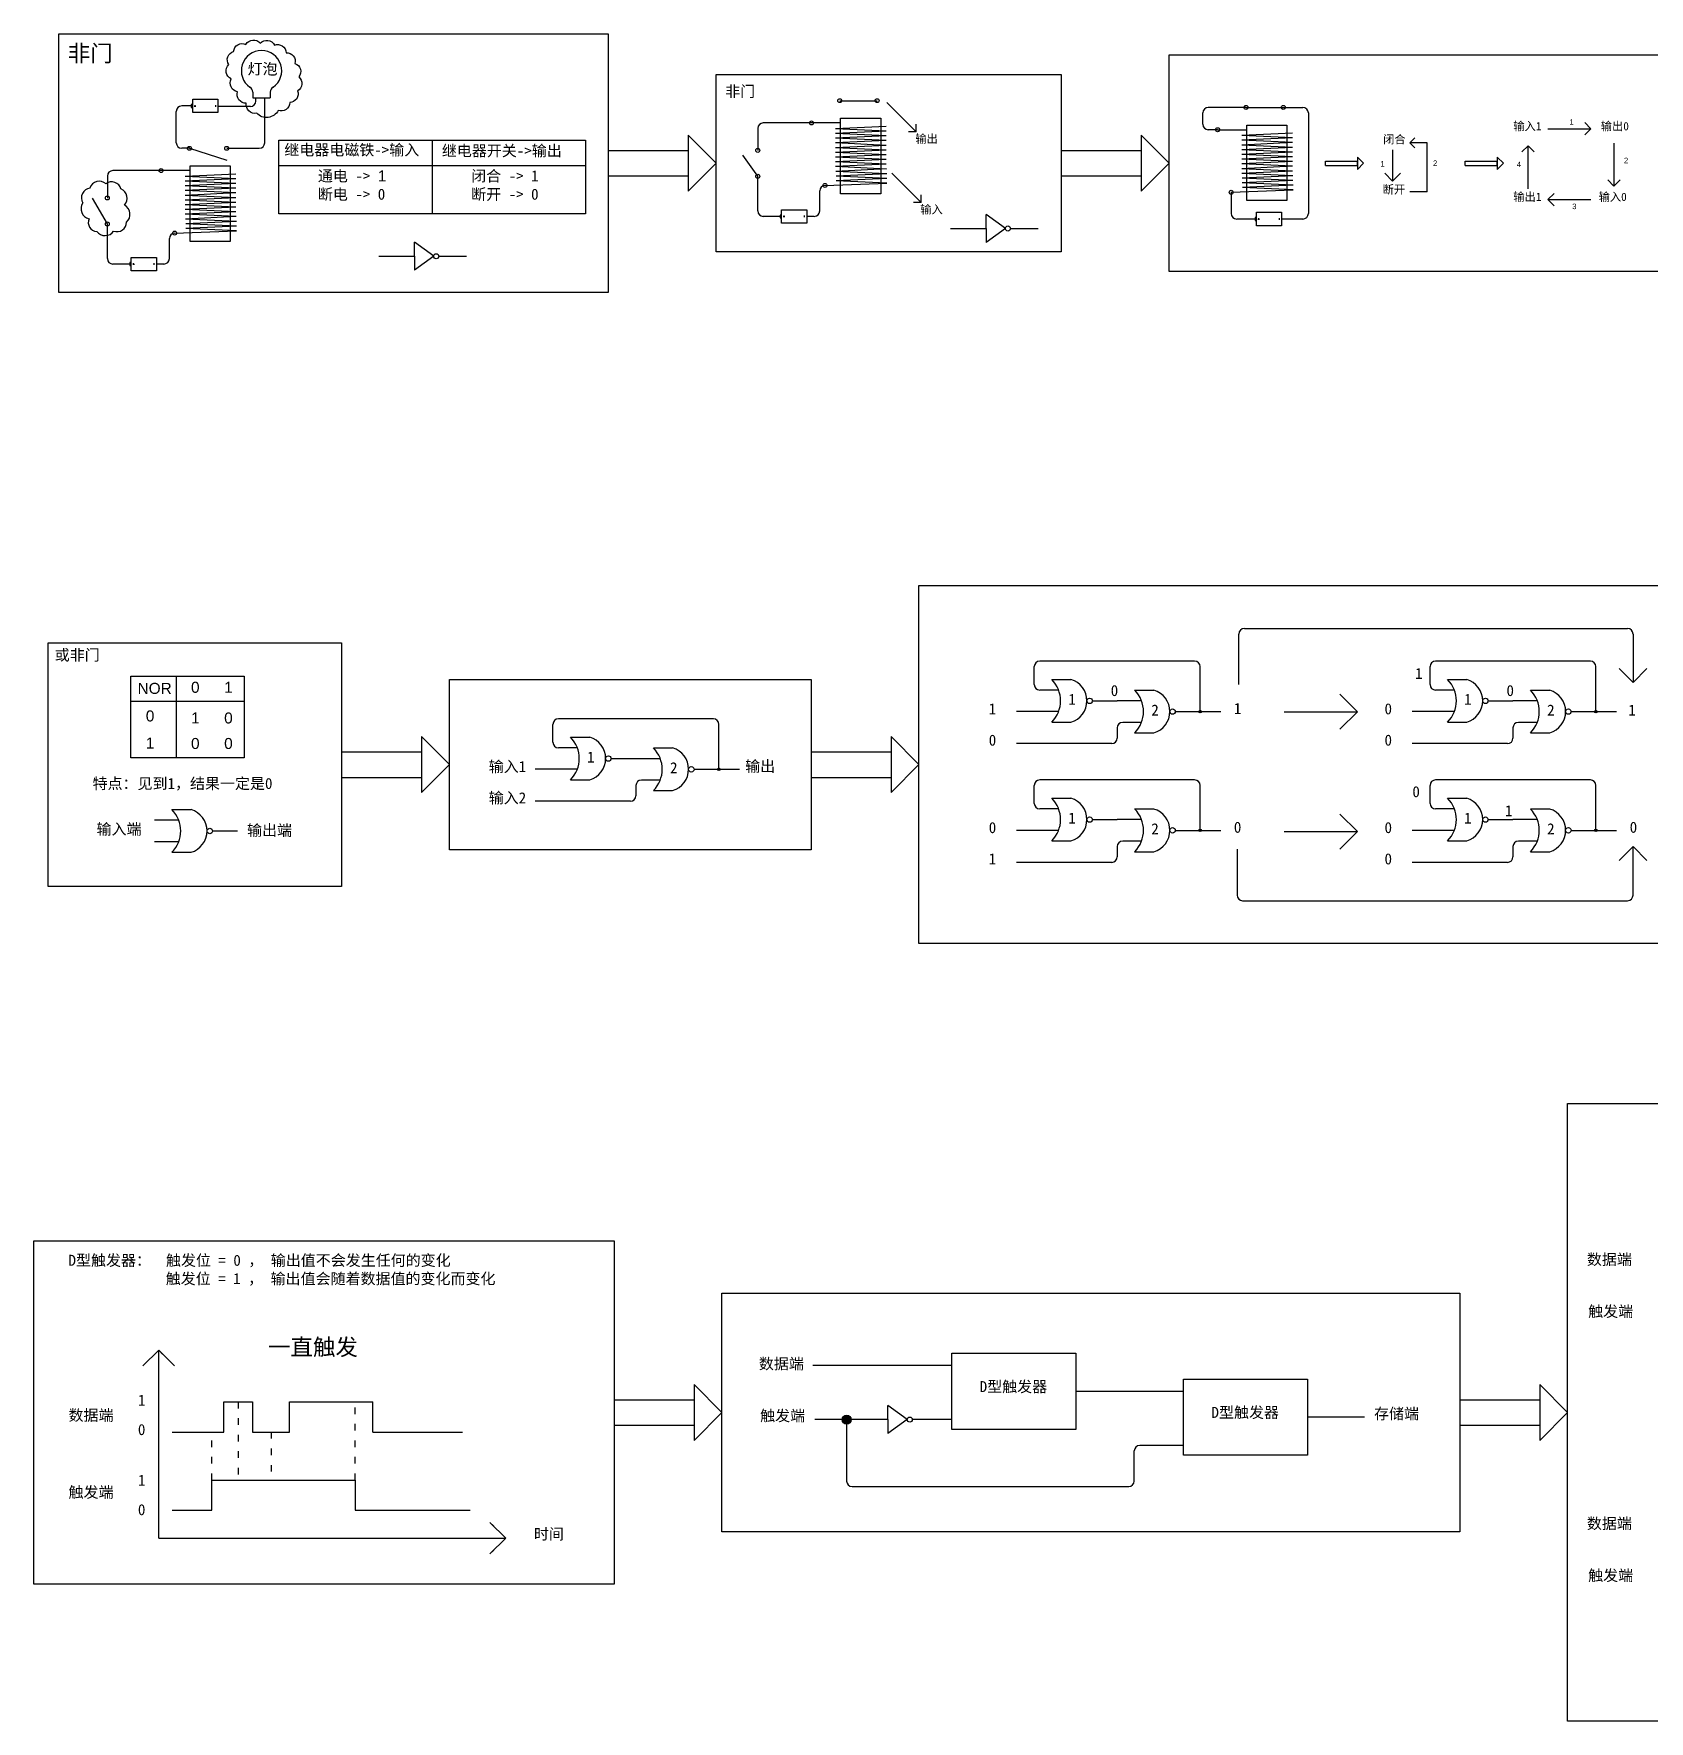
# Model space of a CAD drawing. Header units: inches. Extents: x -6 to 965, y -428 to -142.
# Drawn here: x 16.9 to 75.6, y -269.2 to -207.9 of the extents above; entities that cross this region are included whole.
import ezdxf

# ---------------------------------------------------------------- set-up
doc = ezdxf.new("R2010")
doc.units = ezdxf.units.IN
doc.header["$MEASUREMENT"] = 0
doc.linetypes.add('ACAD_ISO03W100', pattern=[30, 12, -18])
doc.styles.get("Standard").update_dxf_attribs({"font": 'arial.ttf'})

msp = doc.modelspace()

# ---------------------------------------------------------------- hatches: boundary and pattern name
h = msp.add_hatch(color=256)
h.dxf.hatch_style = 1
h.paths.add_polyline_path([(59.306, -232.472, 0.414214), (59.258, -232.52), (59.306, -232.52)])
h.paths.add_polyline_path([(59.306, -232.472), (59.306, -232.52), (59.353, -232.52, 0.414214)])
h.paths.add_polyline_path([(59.353, -232.52), (59.306, -232.52), (59.258, -232.52, 1)])
h = msp.add_hatch(color=256)
h.dxf.hatch_style = 1
h.paths.add_polyline_path([(73.707, -232.472, 0.414214), (73.66, -232.52), (73.707, -232.52)])
h.paths.add_polyline_path([(73.707, -232.472), (73.707, -232.52), (73.755, -232.52, 0.414214)])
h.paths.add_polyline_path([(73.755, -232.52), (73.707, -232.52), (73.66, -232.52, 1)])
h = msp.add_hatch(color=256)
h.dxf.hatch_style = 1
h.paths.add_polyline_path([(41.794, -234.571, 0.414214), (41.746, -234.619), (41.794, -234.619)])
h.paths.add_polyline_path([(41.794, -234.571), (41.794, -234.619), (41.841, -234.619, 0.414214)])
h.paths.add_polyline_path([(41.841, -234.619), (41.794, -234.619), (41.746, -234.619, 1)])
h = msp.add_hatch(color=256)
h.dxf.hatch_style = 1
h.paths.add_polyline_path([(59.306, -236.792, 0.414214), (59.258, -236.84), (59.306, -236.84)])
h.paths.add_polyline_path([(59.306, -236.792), (59.306, -236.84), (59.353, -236.84, 0.414214)])
h.paths.add_polyline_path([(59.353, -236.84), (59.306, -236.84), (59.258, -236.84, 1)])
h = msp.add_hatch(color=256)
h.dxf.hatch_style = 1
h.paths.add_polyline_path([(73.707, -236.792, 0.414214), (73.66, -236.84), (73.707, -236.84)])
h.paths.add_polyline_path([(73.707, -236.792), (73.707, -236.84), (73.755, -236.84, 0.414214)])
h.paths.add_polyline_path([(73.755, -236.84), (73.707, -236.84), (73.66, -236.84, 1)])
h = msp.add_hatch(color=256)
h.dxf.hatch_style = 1
h.paths.add_polyline_path([(46.276, -258.275), (46.608, -258.275, 1)])
h.paths.add_polyline_path([(46.608, -258.275), (46.442, -258.275), (46.442, -258.441, 0.414214)])
h.paths.add_polyline_path([(46.442, -258.275), (46.276, -258.275, 0.414214), (46.442, -258.441)])

# ---------------------------------------------------------------- linework, layer by layer
for p, q in [((22.598, -210.488), (22.25, -210.488)), ((22.706, -210.491), (22.765, -210.491)), ((22.735, -210.52), (22.735, -210.458)), ((23.485, -210.52), (23.485, -210.458)), ((24.747, -210.511), (23.568, -210.511)), ((24.833, -209.985), (24.833, -210.193)), ((24.833, -210.193), (25.473, -210.193)), ((24.947, -210.311), (24.947, -210.193)), ((25.269, -211.83), (25.269, -210.193)), ((25.473, -209.985), (25.473, -210.193)), ((60.974, -210.543), (59.603, -210.543)), ((62.332, -210.543), (63.044, -210.543)), ((22.05, -211.83), (22.05, -210.688)), ((46.222, -211.107), (43.409, -211.107)), ((59.403, -211.154), (59.403, -210.743)), ((63.244, -210.743), (63.244, -214.402)), ((73.528, -211.318), (73.303, -211.092)), ((25.785, -211.728), (36.941, -211.728)), ((25.785, -214.411), (25.785, -211.728)), ((31.363, -211.728), (31.363, -214.411)), ((36.941, -211.728), (36.941, -214.411)), ((43.209, -211.307), (43.209, -212.105)), ((47.887, -211.233), (46.044, -211.319)), ((47.887, -211.405), (46.044, -211.319)), ((47.887, -211.405), (46.044, -211.491)), ((47.887, -211.577), (46.044, -211.491)), ((47.887, -211.577), (46.044, -211.664)), ((47.887, -211.75), (46.044, -211.664)), ((47.887, -211.75), (46.044, -211.836)), ((59.943, -211.354), (59.603, -211.354)), ((66.941, -211.826), (67.122, -211.646)), ((71.962, -211.318), (73.528, -211.318)), ((73.528, -211.318), (73.303, -211.543)), ((22.529, -212.03), (22.25, -212.03)), ((23.887, -212.03), (25.069, -212.03)), ((43.209, -213.048), (42.663, -212.279)), ((47.887, -211.922), (46.044, -211.836)), ((47.887, -211.922), (46.044, -212.008)), ((47.887, -212.094), (46.044, -212.008)), ((47.887, -212.094), (46.044, -212.18)), ((47.887, -212.266), (46.044, -212.18)), ((47.887, -212.266), (46.044, -212.352)), ((47.887, -212.438), (46.044, -212.352)), ((66.308, -212.083), (66.308, -213.221)), ((67.564, -211.826), (66.941, -211.826)), ((66.941, -211.826), (67.122, -212.007)), ((67.564, -213.617), (67.564, -211.826)), ((71.239, -211.937), (71.014, -212.162)), ((71.239, -213.503), (71.239, -211.937)), ((71.239, -211.937), (71.464, -212.162)), ((74.363, -211.841), (74.363, -213.406)), ((22.556, -212.84), (19.743, -212.84)), ((24.221, -212.967), (22.378, -213.053)), ((25.785, -212.65), (36.941, -212.65)), ((47.887, -212.438), (46.044, -212.525)), ((47.887, -212.611), (46.044, -212.525)), ((47.887, -212.611), (46.044, -212.697)), ((47.887, -212.783), (46.044, -212.697)), ((47.895, -212.782), (46.052, -212.869)), ((47.895, -212.955), (46.052, -212.869)), ((47.903, -212.954), (46.06, -213.04)), ((66.308, -213.221), (66.023, -212.935)), ((66.308, -213.221), (66.593, -212.935)), ((19.543, -213.04), (19.543, -213.838)), ((24.221, -213.139), (22.378, -213.053)), ((24.221, -213.139), (22.378, -213.225)), ((24.221, -213.311), (22.378, -213.225)), ((24.221, -213.311), (22.378, -213.397)), ((24.221, -213.483), (22.378, -213.397)), ((24.221, -213.483), (22.378, -213.569)), ((24.221, -213.655), (22.378, -213.569)), ((43.209, -214.307), (43.209, -213.048)), ((45.465, -214.307), (45.465, -213.582)), ((45.658, -213.382), (47.911, -213.298)), ((47.903, -213.126), (46.06, -213.04)), ((47.911, -213.126), (46.068, -213.212)), ((47.911, -213.298), (46.068, -213.212)), ((67.564, -213.617), (66.941, -213.617)), ((74.363, -213.406), (74.138, -213.181)), ((74.363, -213.406), (74.588, -213.181)), ((19.543, -214.781), (19.005, -213.838)), ((24.221, -213.655), (22.378, -213.741)), ((24.221, -213.828), (22.378, -213.741)), ((24.221, -213.828), (22.378, -213.914)), ((24.221, -214), (22.378, -213.914)), ((24.221, -214), (22.378, -214.086)), ((24.221, -214.172), (22.378, -214.086)), ((24.221, -214.172), (22.378, -214.258)), ((60.436, -213.629), (60.436, -214.402)), ((71.962, -213.898), (72.188, -213.673)), ((71.962, -213.898), (73.528, -213.898)), ((71.962, -213.898), (72.188, -214.123)), ((19.543, -216.04), (19.543, -214.781)), ((24.221, -214.344), (22.378, -214.258)), ((24.221, -214.344), (22.378, -214.43)), ((24.221, -214.516), (22.378, -214.43)), ((24.229, -214.516), (22.386, -214.602)), ((24.229, -214.688), (22.386, -214.602)), ((24.237, -214.688), (22.394, -214.774)), ((24.237, -214.86), (22.394, -214.774)), ((36.941, -214.411), (25.785, -214.411)), ((44.028, -214.507), (43.409, -214.507)), ((44.136, -214.509), (44.195, -214.509)), ((44.165, -214.539), (44.165, -214.477)), ((44.915, -214.539), (44.915, -214.477)), ((45.265, -214.507), (44.998, -214.507)), ((51.515, -214.947), (51.515, -214.436)), ((52.219, -214.947), (51.515, -214.436)), ((61.303, -214.602), (60.636, -214.602)), ((61.411, -214.604), (61.47, -214.604)), ((61.44, -214.633), (61.44, -214.571)), ((62.19, -214.633), (62.19, -214.571)), ((63.044, -214.602), (62.273, -214.602)), ((21.799, -216.04), (21.799, -215.315)), ((21.991, -215.115), (24.245, -215.032)), ((24.245, -214.86), (22.402, -214.946)), ((24.245, -215.032), (22.402, -214.946)), ((30.716, -215.955), (30.716, -215.444)), ((31.42, -215.955), (30.716, -215.444)), ((50.219, -214.947), (51.515, -214.947)), ((51.515, -214.947), (51.515, -215.458)), ((52.219, -214.947), (51.515, -215.458)), ((52.403, -214.947), (53.412, -214.947)), ((29.42, -215.955), (30.716, -215.955)), ((30.716, -215.955), (30.716, -216.466)), ((31.42, -215.955), (30.716, -216.466)), ((31.604, -215.955), (32.613, -215.955)), ((20.362, -216.24), (19.743, -216.24)), ((20.469, -216.243), (20.528, -216.243)), ((20.499, -216.272), (20.499, -216.21)), ((21.249, -216.272), (21.249, -216.21)), ((21.599, -216.24), (21.332, -216.24)), ((59.106, -230.685), (53.47, -230.685)), ((73.507, -230.685), (67.871, -230.685)), ((22.043, -231.232), (22.043, -234.203)), ((53.27, -231.538), (53.27, -230.885)), ((53.906, -231.353), (54.606, -231.353)), ((59.306, -232.52), (59.306, -230.885)), ((67.671, -231.538), (67.671, -230.885)), ((68.307, -231.353), (69.007, -231.353)), ((73.707, -232.52), (73.707, -230.885)), ((54.156, -231.738), (53.47, -231.738)), ((56.924, -231.744), (57.624, -231.744)), ((68.557, -231.738), (67.871, -231.738)), ((71.325, -231.744), (72.025, -231.744)), ((20.4, -232.135), (24.525, -232.135)), ((54.156, -232.52), (52.62, -232.52)), ((55.384, -232.129), (56.288, -232.129)), ((57.174, -232.129), (56.288, -232.129)), ((58.403, -232.52), (60.06, -232.52)), ((68.557, -232.52), (67.021, -232.52)), ((69.786, -232.129), (70.689, -232.129)), ((71.575, -232.129), (70.689, -232.129)), ((72.804, -232.52), (74.462, -232.52)), ((35.758, -233.637), (35.758, -232.984)), ((41.594, -232.784), (35.958, -232.784)), ((41.794, -234.619), (41.794, -232.984)), ((53.906, -232.906), (54.606, -232.906)), ((56.288, -233.111), (56.288, -233.485)), ((57.174, -232.911), (56.488, -232.911)), ((68.307, -232.906), (69.007, -232.906)), ((70.689, -233.111), (70.689, -233.485)), ((71.575, -232.911), (70.889, -232.911)), ((36.644, -233.837), (35.958, -233.837)), ((36.394, -233.452), (37.094, -233.452)), ((39.412, -233.842), (40.112, -233.842)), ((56.088, -233.685), (52.62, -233.685)), ((56.924, -233.296), (57.624, -233.296)), ((70.489, -233.685), (67.021, -233.685)), ((71.325, -233.296), (72.025, -233.296)), ((37.873, -234.228), (39.662, -234.228)), ((36.644, -234.619), (35.108, -234.619)), ((36.394, -235.004), (37.094, -235.004)), ((39.662, -235.009), (38.976, -235.009)), ((40.891, -234.619), (42.548, -234.619)), ((59.106, -235.005), (53.47, -235.005)), ((73.507, -235.005), (67.871, -235.005)), ((38.776, -235.209), (38.776, -235.583)), ((39.412, -235.395), (40.112, -235.395)), ((53.27, -235.858), (53.27, -235.205)), ((53.906, -235.673), (54.606, -235.673)), ((59.306, -236.84), (59.306, -235.205)), ((67.671, -235.858), (67.671, -235.205)), ((68.307, -235.673), (69.007, -235.673)), ((73.707, -236.84), (73.707, -235.205)), ((21.891, -236.087), (22.591, -236.087)), ((38.576, -235.783), (35.108, -235.783)), ((54.156, -236.058), (53.47, -236.058)), ((56.924, -236.063), (57.624, -236.063)), ((68.557, -236.058), (67.871, -236.058)), ((71.325, -236.063), (72.025, -236.063)), ((22.141, -236.472), (21.254, -236.472)), ((23.369, -236.863), (24.273, -236.863)), ((54.156, -236.84), (52.62, -236.84)), ((55.384, -236.449), (56.288, -236.449)), ((57.174, -236.449), (56.288, -236.449)), ((58.403, -236.84), (60.06, -236.84)), ((68.557, -236.84), (67.021, -236.84)), ((69.786, -236.449), (70.689, -236.449)), ((71.575, -236.449), (70.689, -236.449)), ((72.804, -236.84), (74.462, -236.84)), ((22.141, -237.254), (21.254, -237.254)), ((53.906, -237.225), (54.606, -237.225)), ((56.288, -237.43), (56.288, -237.804)), ((57.174, -237.23), (56.488, -237.23)), ((68.307, -237.225), (69.007, -237.225)), ((70.689, -237.43), (70.689, -237.804)), ((71.575, -237.23), (70.889, -237.23)), ((21.891, -237.639), (22.591, -237.639)), ((56.088, -238.004), (52.62, -238.004)), ((56.924, -237.616), (57.624, -237.616)), ((70.489, -238.004), (67.021, -238.004)), ((71.325, -237.616), (72.025, -237.616)), ((20.838, -256.325), (21.413, -255.75)), ((21.413, -262.587), (21.413, -255.75)), ((21.988, -256.325), (21.413, -255.75)), ((21.413, -255.75), (21.554, -255.891)), ((50.267, -256.312), (45.214, -256.312)), ((23.786, -258.728), (23.786, -257.627)), ((23.786, -257.627), (24.825, -257.627)), ((24.825, -257.627), (24.825, -258.728)), ((26.175, -258.728), (26.175, -257.627)), ((26.175, -257.627), (29.208, -257.627)), ((29.208, -258.728), (29.208, -257.627)), ((47.942, -258.275), (47.942, -257.764)), ((48.646, -258.275), (47.942, -257.764)), ((56.853, -257.25), (54.779, -257.25)), ((58.7, -257.25), (56.853, -257.25)), ((47.942, -258.275), (45.281, -258.275)), ((46.442, -258.275), (46.442, -260.512)), ((47.942, -258.275), (47.942, -258.785)), ((48.646, -258.275), (47.942, -258.785)), ((50.267, -258.275), (48.83, -258.275)), ((65.286, -258.187), (63.212, -258.187)), ((21.898, -258.728), (23.786, -258.728)), ((24.825, -258.728), (26.175, -258.728)), ((29.208, -258.728), (32.472, -258.728)), ((56.909, -260.512), (56.909, -259.413)), ((58.7, -259.213), (57.109, -259.213)), ((23.35, -261.573), (23.35, -260.472)), ((23.35, -260.472), (28.564, -260.472)), ((28.564, -260.472), (28.564, -261.573)), ((46.642, -260.712), (56.709, -260.712)), ((21.898, -261.573), (23.35, -261.573)), ((28.564, -261.573), (32.742, -261.573)), ((34.039, -262.587), (33.464, -262.012)), ((33.464, -262.012), (33.606, -262.153)), ((21.413, -262.587), (34.039, -262.587)), ((34.039, -262.587), (33.464, -263.162)), ((33.464, -263.162), (33.606, -263.02))]:
    msp.add_line(p, q)
at = {"color": 85, "true_color": 0x58ba48}
for p, q in [((46.195, -210.297), (47.554, -210.297)), ((47.909, -210.367), (48.977, -211.435)), ((60.974, -210.543), (62.332, -210.543)), ((48.977, -211.435), (48.977, -211.155)), ((41.698, -212.569), (40.682, -211.553)), ((40.682, -211.553), (40.682, -213.586)), ((48.977, -211.435), (48.697, -211.435)), ((58.182, -212.569), (57.165, -211.553)), ((57.165, -211.553), (57.165, -213.586)), ((59.943, -211.354), (61.001, -211.354)), ((62.666, -211.48), (60.823, -211.566)), ((62.666, -211.652), (60.823, -211.566)), ((62.666, -211.652), (60.823, -211.738)), ((62.666, -211.824), (60.823, -211.738)), ((22.529, -212.03), (23.887, -212.462)), ((37.77, -212.104), (40.682, -212.104)), ((54.254, -212.104), (57.165, -212.104)), ((62.666, -211.824), (60.823, -211.91)), ((62.666, -211.997), (60.823, -211.91)), ((62.666, -211.997), (60.823, -212.083)), ((62.666, -212.169), (60.823, -212.083)), ((62.666, -212.169), (60.823, -212.255)), ((62.666, -212.341), (60.823, -212.255)), ((62.666, -212.341), (60.823, -212.427)), ((65.031, -212.351), (65.031, -212.799)), ((65.031, -212.351), (65.255, -212.575)), ((70.116, -212.351), (70.116, -212.799)), ((70.116, -212.351), (70.34, -212.575)), ((41.698, -212.569), (40.682, -213.586)), ((48.091, -212.938), (49.158, -214.006)), ((58.182, -212.569), (57.165, -213.586)), ((62.666, -212.513), (60.823, -212.427)), ((62.666, -212.513), (60.823, -212.599)), ((62.666, -212.685), (60.823, -212.599)), ((62.666, -212.685), (60.823, -212.771)), ((62.666, -212.858), (60.823, -212.771)), ((62.666, -212.858), (60.823, -212.944)), ((62.666, -213.03), (60.823, -212.944)), ((63.869, -212.5), (65.031, -212.5)), ((63.869, -212.65), (63.869, -212.5)), ((63.869, -212.65), (65.031, -212.65)), ((65.031, -212.65), (65.031, -212.5)), ((65.031, -212.799), (65.255, -212.575)), ((68.953, -212.5), (70.116, -212.5)), ((68.953, -212.65), (68.953, -212.5)), ((68.953, -212.65), (70.116, -212.65)), ((70.116, -212.65), (70.116, -212.5)), ((70.116, -212.799), (70.34, -212.575)), ((37.77, -213.035), (40.682, -213.035)), ((54.254, -213.035), (57.165, -213.035)), ((60.436, -213.629), (62.69, -213.545)), ((62.674, -213.029), (60.831, -213.115)), ((62.674, -213.202), (60.831, -213.115)), ((62.682, -213.201), (60.839, -213.287)), ((62.682, -213.373), (60.839, -213.287)), ((62.69, -213.373), (60.847, -213.459)), ((62.69, -213.545), (60.847, -213.459)), ((49.158, -214.006), (48.879, -214.006)), ((49.158, -214.006), (49.158, -213.726)), ((31.987, -234.448), (30.971, -233.431)), ((30.971, -233.431), (30.971, -235.465)), ((49.076, -234.448), (48.059, -233.431)), ((48.059, -233.431), (48.059, -235.465)), ((28.059, -233.983), (30.971, -233.983)), ((31.987, -234.448), (30.971, -235.465)), ((45.147, -233.983), (48.059, -233.983)), ((49.076, -234.448), (48.059, -235.465)), ((28.059, -234.913), (30.971, -234.913)), ((45.147, -234.913), (48.059, -234.913)), ((41.908, -258.015), (40.891, -256.998)), ((40.891, -256.998), (40.891, -259.032)), ((72.679, -258.015), (71.662, -256.998)), ((71.662, -256.998), (71.662, -259.032)), ((37.98, -257.55), (40.891, -257.55)), ((68.751, -257.55), (71.662, -257.55)), ((41.908, -258.015), (40.891, -259.032)), ((72.679, -258.015), (71.662, -259.032)), ((37.98, -258.48), (40.891, -258.48)), ((68.751, -258.48), (71.662, -258.48))]:
    msp.add_line(p, q, dxfattribs=at)
at = {"color": 1}
for p, q in [((60.917, -229.498), (74.86, -229.498)), ((60.717, -231.538), (60.717, -229.698)), ((75.06, -229.698), (75.06, -231.46)), ((75.06, -231.46), (74.556, -230.956)), ((75.06, -231.46), (75.565, -230.956)), ((65.028, -232.523), (64.391, -231.886)), ((62.365, -232.523), (65.028, -232.523)), ((65.028, -232.523), (64.391, -233.16)), ((65.028, -236.883), (64.391, -236.246)), ((62.365, -236.883), (65.028, -236.883)), ((65.028, -236.883), (64.391, -237.52)), ((60.65, -237.53), (60.65, -239.198)), ((75.06, -237.432), (74.556, -237.936)), ((75.06, -239.198), (75.06, -237.432)), ((75.06, -237.432), (75.565, -237.936)), ((60.85, -239.398), (74.86, -239.398))]:
    msp.add_line(p, q, dxfattribs=at)
at = {"color": 85, "linetype": 'ACAD_ISO03W100', "ltscale": 0.02, "true_color": 0x58ba48}
for p, q in [((24.306, -257.627), (24.306, -260.472)), ((28.564, -260.472), (28.564, -257.627)), ((23.35, -260.472), (23.35, -258.728)), ((25.5, -258.728), (25.5, -260.472))]:
    msp.add_line(p, q, dxfattribs=at)
for points in [[(17.775, -207.863), (37.77, -207.863), (37.77, -217.276), (17.775, -217.276)], [(58.182, -208.633), (91.806, -208.633), (91.806, -216.506), (58.182, -216.506)], [(41.698, -209.346), (54.254, -209.346), (54.254, -215.793), (41.698, -215.793)], [(22.649, -210.54), (22.649, -210.437), (22.598, -210.437), (22.598, -210.54)], [(22.649, -210.732), (22.649, -210.244), (23.568, -210.244), (23.568, -210.732)], [(46.222, -210.939), (47.685, -210.939), (47.685, -213.687), (46.222, -213.687)], [(22.556, -212.673), (24.018, -212.673), (24.018, -215.42), (22.556, -215.42)], [(44.079, -214.558), (44.079, -214.456), (44.028, -214.456), (44.028, -214.558)], [(44.079, -214.751), (44.079, -214.263), (44.998, -214.263), (44.998, -214.751)], [(61.354, -214.653), (61.354, -214.55), (61.303, -214.55), (61.303, -214.653)], [(61.354, -214.845), (61.354, -214.358), (62.273, -214.358), (62.273, -214.845)], [(20.413, -216.484), (20.413, -215.996), (21.332, -215.996), (21.332, -216.484)], [(20.413, -216.292), (20.413, -216.189), (20.362, -216.189), (20.362, -216.292)], [(49.076, -227.936), (77.339, -227.936), (77.339, -240.96), (49.076, -240.96)], [(17.385, -230.017), (28.059, -230.017), (28.059, -238.879), (17.385, -238.879)], [(20.4, -231.232), (24.525, -231.232), (24.525, -234.203), (20.4, -234.203)], [(31.987, -231.351), (45.147, -231.351), (45.147, -237.544), (31.987, -237.544)], [(72.679, -246.782), (102.041, -246.782), (102.041, -269.248), (72.679, -269.248)], [(16.865, -251.766), (37.98, -251.766), (37.98, -264.264), (16.865, -264.264)], [(41.908, -253.671), (68.751, -253.671), (68.751, -262.359), (41.908, -262.359)], [(50.267, -255.863), (54.779, -255.863), (54.779, -258.636), (50.267, -258.636)], [(58.7, -256.801), (63.212, -256.801), (63.212, -259.574), (58.7, -259.574)]]:
    msp.add_lwpolyline(points, close=True)
at = {"color": 85, "true_color": 0x58ba48}
for points in [[(24.977, -210.753, -0.520567), (24.6, -210.391, -0.520567), (24.6, -210.391, -0.520567), (24.281, -209.971, -0.520567), (24.281, -209.971, -0.520567), (24.05, -209.507, -0.520567), (24.05, -209.507, -0.520567), (23.963, -208.986, -0.520567), (23.963, -208.986, -0.520567), (24.137, -208.508, -0.520567), (24.137, -208.508, -0.520567), (24.586, -208.248, -0.520567), (24.586, -208.248, -0.520567), (25.107, -208.204, -0.520567), (25.107, -208.204, -0.520567), (25.628, -208.277, -0.520567), (25.628, -208.277, -0.520567), (26.048, -208.552, -0.520567), (26.048, -208.552, -0.520567), (26.367, -208.943, -0.520567), (26.367, -208.943, -0.520567), (26.512, -209.435, -0.520567), (26.512, -209.435, -0.520567), (26.468, -209.942, -0.520567), (26.468, -209.942, -0.520567), (26.179, -210.362, -0.520567), (26.179, -210.362, -0.520567), (25.759, -210.651, -0.520567), (25.759, -210.651, -0.520567)], [(19.156, -215.053, 0.520567), (19.773, -215.04, 0.520567), (20.242, -214.714, 0.520567), (20.169, -214.099, 0.520567), (20.039, -213.507, 0.520567), (19.495, -213.318, 0.520567), (18.904, -213.475, 0.520567), (18.648, -214.016, 0.520567), (18.876, -214.593, 0.520567)]]:
    msp.add_lwpolyline(points, format="xyb", close=True, dxfattribs=at)
msp.add_lwpolyline([(61.001, -211.186), (62.463, -211.186), (62.463, -213.934), (61.001, -213.934)], close=True, dxfattribs=at)
for centre in [(46.195, -210.297), (47.554, -210.297), (60.974, -210.543), (62.332, -210.543), (59.943, -211.354), (22.529, -212.03), (23.887, -212.03), (60.436, -213.629)]:
    msp.add_circle(centre, 0.0719, dxfattribs=at)
for centre, radius in [((45.165, -211.107), 0.0719), ((43.209, -212.105), 0.0719), ((21.498, -212.84), 0.0719), ((43.209, -213.048), 0.0719), ((45.658, -213.382), 0.0719), ((19.543, -213.838), 0.0719), ((19.543, -214.781), 0.0719), ((21.991, -215.115), 0.0719), ((52.311, -214.947), 0.0921), ((31.512, -215.955), 0.0921), ((55.286, -232.129), 0.0986), ((69.687, -232.129), 0.0986), ((58.304, -232.52), 0.0986), ((59.306, -232.52), 0.0475), ((72.705, -232.52), 0.0986), ((73.707, -232.52), 0.0475), ((37.774, -234.228), 0.0986), ((40.792, -234.619), 0.0986), ((41.794, -234.619), 0.0475), ((23.271, -236.863), 0.0986), ((55.286, -236.449), 0.0986), ((58.304, -236.84), 0.0986), ((59.306, -236.84), 0.0475), ((69.687, -236.449), 0.0986), ((72.705, -236.84), 0.0986), ((73.707, -236.84), 0.0475), ((46.442, -258.275), 0.166), ((48.738, -258.275), 0.0921)]:
    msp.add_circle(centre, radius)
for centre, radius, start, end in [((25.153, -209.21), 0.734, 305.16636, 234.83364), ((24.633, -209.985), 0.2, 0, 61.01255), ((25.673, -209.985), 0.2, 118.98745, 180), ((22.25, -210.688), 0.2, 90, 180), ((24.747, -210.311), 0.2, 270, 0), ((59.603, -210.743), 0.2, 90, 180), ((63.044, -210.743), 0.2, 0, 90), ((43.409, -211.307), 0.2, 90, 180), ((59.603, -211.154), 0.2, 180, 270), ((22.25, -211.83), 0.2, 180, 270), ((25.069, -211.83), 0.2, 270, 0), ((19.743, -213.04), 0.2, 90, 180), ((45.665, -213.582), 0.2, 92.12482, 180), ((43.409, -214.307), 0.2, 180, 270), ((45.265, -214.307), 0.2, 270, 0), ((60.636, -214.402), 0.2, 180, 270), ((63.044, -214.402), 0.2, 270, 0), ((21.999, -215.315), 0.2, 92.12482, 180), ((19.743, -216.04), 0.2, 180, 270), ((21.599, -216.04), 0.2, 270, 0), ((53.47, -230.885), 0.2, 90, 180), ((59.106, -230.885), 0.2, 0, 90), ((67.871, -230.885), 0.2, 90, 180), ((73.507, -230.885), 0.2, 0, 90), ((53.13, -232.129), 1.098, 315.0048, 44.9952), ((54.378, -232.129), 0.809, 286.35541, 73.64459), ((67.531, -232.129), 1.098, 315.0048, 44.9952), ((68.78, -232.129), 0.809, 286.35541, 73.64459), ((53.47, -231.538), 0.2, 180, 270), ((56.148, -232.52), 1.098, 315.0048, 44.9952), ((57.396, -232.52), 0.809, 286.35541, 73.64459), ((67.871, -231.538), 0.2, 180, 270), ((70.549, -232.52), 1.098, 315.0048, 44.9952), ((71.798, -232.52), 0.809, 286.35541, 73.64459), ((35.958, -232.984), 0.2, 90, 180), ((41.594, -232.984), 0.2, 0, 90), ((56.488, -233.111), 0.2, 90, 180), ((70.889, -233.111), 0.2, 90, 180), ((35.958, -233.637), 0.2, 180, 270), ((35.618, -234.228), 1.098, 315.0048, 44.9952), ((36.866, -234.228), 0.809, 286.35541, 73.64459), ((38.636, -234.619), 1.098, 315.0048, 44.9952), ((39.885, -234.619), 0.809, 286.35541, 73.64459), ((56.088, -233.485), 0.2, 270, 0), ((70.489, -233.485), 0.2, 270, 0), ((38.976, -235.209), 0.2, 90, 180), ((53.47, -235.205), 0.2, 90, 180), ((59.106, -235.205), 0.2, 0, 90), ((67.871, -235.205), 0.2, 90, 180), ((73.507, -235.205), 0.2, 0, 90), ((38.576, -235.583), 0.2, 270, 0), ((53.13, -236.449), 1.098, 315.0048, 44.9952), ((54.378, -236.449), 0.809, 286.35541, 73.64459), ((67.531, -236.449), 1.098, 315.0048, 44.9952), ((68.78, -236.449), 0.809, 286.35541, 73.64459), ((21.115, -236.863), 1.098, 315.0048, 44.9952), ((22.363, -236.863), 0.809, 286.35541, 73.64459), ((53.47, -235.858), 0.2, 180, 270), ((56.148, -236.84), 1.098, 315.0048, 44.9952), ((57.396, -236.84), 0.809, 286.35541, 73.64459), ((67.871, -235.858), 0.2, 180, 270), ((70.549, -236.84), 1.098, 315.0048, 44.9952), ((71.798, -236.84), 0.809, 286.35541, 73.64459), ((56.488, -237.43), 0.2, 90, 180), ((70.889, -237.43), 0.2, 90, 180), ((56.088, -237.804), 0.2, 270, 0), ((70.489, -237.804), 0.2, 270, 0), ((57.109, -259.413), 0.2, 90, 180), ((46.642, -260.512), 0.2, 180, 270), ((56.709, -260.512), 0.2, 270, 0)]:
    msp.add_arc(centre, radius, start, end)
at = {"color": 1}
for centre, start, end in [((60.917, -229.698), 90, 180), ((74.86, -229.698), 0, 90), ((60.85, -239.198), 180, 270), ((74.86, -239.198), 270, 0)]:
    msp.add_arc(centre, 0.2, start, end, dxfattribs=at)

# ---------------------------------------------------------------- texts
at = {"attachment_point": 1}
for s, width, gutter_width, heights, insert, char_height in [('{\\fSimSun|b0|i0|c134|p2;非门}', 8.21967, 0, [0.768], (18.1, -208.275), 0.6), ('{\\fSimSun|b0|i0|c134|p2;灯泡}', 1.70212, 1, [0], (24.644, -208.941), 0.4), ('{\\fSimSun|b0|i0|c134|p2;非门}', 8.21967, 0, [0.768], (42.023, -209.758), 0.4), ('{\\fSimSun|b0|i0|c134|p2;输入1}', 1.40512, 0, [0], (70.701, -211.076), 0.3), ('1', 0.45561, 1, [0], (72.745, -210.97), 0.2), ('{\\fSimSun|b0|i0|c134|p2;输出0}', 1.40512, 0, [0], (73.885, -211.076), 0.3), ('{\\fSimSun|b0|i0|c134|p2;输出}', 3.41771, 1, [0], (48.943, -211.534), 0.3), ('{\\fSimSun|b0|i0|c134|p2;闭合\\P}', 8.21967, 0, [0.768], (65.963, -211.557), 0.3), ('{\\fSimSun|b0|i0|c134|p2;继电器电磁铁->输入}', 5.64204, 1, [0], (25.982, -211.887), 0.4), ('{\\fSimSun|b0|i0|c134|p2;继电器开关->输出}', 5.17329, 1, [0], (31.714, -211.917), 0.4), ('2', 0.45561, 1, [0], (74.729, -212.371), 0.2), ('{\\fSimSun|b0|i0|c134|p2;通电 -> }1\\P{\\fSimSun|b0|i0|c134|p2;断电 -> 0 }', 4.41872, 1, [0], (27.203, -212.834), 0.4), ('{\\fSimSun|b0|i0|c134|p2;闭合 -> 1\\P断开 -> 0}', 3.83733, 1, [0], (32.782, -212.834), 0.4), ('1', 0.45561, 1, [0], (65.865, -212.492), 0.2), ('2', 0.45561, 1, [0], (67.78, -212.471), 0.2), ('4', 0.45561, 1, [0], (70.829, -212.514), 0.2), ('{\\fSimSun|b0|i0|c134|p2;断开\\P}', 8.21967, 0, [0.768], (65.948, -213.377), 0.3), ('{\\fSimSun|b0|i0|c134|p2;输出1}', 1.40512, 0, [0], (70.701, -213.646), 0.3), ('{\\fSimSun|b0|i0|c134|p2;输入0}', 1.40512, 0, [0], (73.807, -213.646), 0.3), ('{\\fSimSun|b0|i0|c134|p2;输入}', 3.41771, 1, [0], (49.124, -214.105), 0.3), ('3', 0.45561, 1, [0], (72.844, -214.042), 0.2), ('{\\fSimSun|b0|i0|c134|p2;或非门}', 3.93156, 1, [0], (17.629, -230.26), 0.4), ('NOR', 3.93156, 1, [0], (20.644, -231.475), 0.4), ('0', 3.93156, 1, [0], (22.588, -231.436), 0.4), ('1', 3.93156, 1, [0], (23.794, -231.436), 0.4), ('{\\fSimSun|b0|i0|c134|p2;1}', 3.93156, 1, [0], (54.512, -231.874), 0.4), ('{\\fSimSun|b0|i0|c134|p2;1}', 3.93156, 1, [0], (68.913, -231.874), 0.4), ('0', 3.93156, 1, [0], (20.943, -232.478), 0.4), ('1', 3.93156, 1, [0], (22.588, -232.552), 0.4), ('0', 3.93156, 1, [0], (23.794, -232.552), 0.4), ('{\\fSimSun|b0|i0|c134|p2;2}', 3.93156, 1, [0], (57.53, -232.265), 0.4), ('{\\fSimSun|b0|i0|c134|p2;2}', 3.93156, 1, [0], (71.932, -232.265), 0.4), ('1', 3.93156, 1, [0], (20.943, -233.465), 0.4), ('0', 3.93156, 1, [0], (22.588, -233.48), 0.4), ('0', 3.93156, 1, [0], (23.794, -233.48), 0.4), ('{\\fSimSun|b0|i0|c134|p2;1}', 3.93156, 1, [0], (37, -233.973), 0.4), ('{\\fSimSun|b0|i0|c134|p2;2}', 3.93156, 1, [0], (40.018, -234.363), 0.4), ('{\\fSimSun|b0|i0|c134|p2;特点：见到1，结果一定是0}', 7.78425, 1, [0], (19.005, -234.935), 0.4), ('{\\fSimSun|b0|i0|c134|p2;1}', 3.93156, 1, [0], (54.512, -236.193), 0.4), ('{\\fSimSun|b0|i0|c134|p2;1}', 3.93156, 1, [0], (68.913, -236.193), 0.4), ('{\\fSimSun|b0|i0|c134|p2;输入端}', 3.93156, 1, [0], (19.149, -236.595), 0.4), ('{\\fSimSun|b0|i0|c134|p2;输出端}', 3.93156, 1, [0], (24.627, -236.636), 0.4), ('{\\fSimSun|b0|i0|c134|p2;2}', 3.93156, 1, [0], (57.53, -236.584), 0.4), ('{\\fSimSun|b0|i0|c134|p2;2}', 3.93156, 1, [0], (71.932, -236.584), 0.4), ('{\\fSimSun|b0|i0|c134|p2;1}', 3.93156, 1, [0], (20.655, -257.369), 0.4), ('{\\fSimSun|b0|i0|c134|p2;0}', 3.93156, 1, [0], (20.655, -258.437), 0.4), ('{\\fSimSun|b0|i0|c134|p2;1}', 3.93156, 1, [0], (20.655, -260.284), 0.4), ('{\\fSimSun|b0|i0|c134|p2;0}', 3.93156, 1, [0], (20.655, -261.352), 0.4), ('{\\fSimSun|b0|i0|c134|p2;时间}', 3.93156, 1, [0], (35.065, -262.236), 0.4)]:
    msp.add_mtext_dynamic_manual_height_columns(s, width=width, gutter_width=gutter_width, heights=heights, dxfattribs=dict(at, insert=insert, char_height=char_height))
at = {"color": 85, "true_color": 0x58ba48, "char_height": 0.4, "attachment_point": 1}
for s, width, insert in [('{\\fSimSun|b0|i0|c134|p2; 1}', 3.93156, (66.857, -230.933)), ('{\\fSimSun|b0|i0|c134|p2;0}', 3.93156, (56.052, -231.555)), ('{\\fSimSun|b0|i0|c134|p2;0}', 3.93156, (70.454, -231.555)), ('{\\fSimSun|b0|i0|c134|p2;1}', 3.93156, (51.614, -232.22)), ('{\\fSimSun|b0|i0|c134|p2; 1}', 3.93156, (60.262, -232.207)), ('{\\fSimSun|b0|i0|c134|p2;0}', 3.93156, (66.016, -232.22)), ('{\\fSimSun|b0|i0|c134|p2; 1}', 3.93156, (74.617, -232.265)), ('{\\fSimSun|b0|i0|c134|p2;0}', 3.93156, (51.614, -233.358)), ('{\\fSimSun|b0|i0|c134|p2;0}', 3.93156, (66.016, -233.358)), ('{\\fSimSun|b0|i0|c134|p2;输入1}', 3.93156, (33.42, -234.319)), ('{\\fSimSun|b0|i0|c134|p2;输出}', 3.93156, (42.751, -234.306)), ('{\\fSimSun|b0|i0|c134|p2;输入2}', 3.93156, (33.42, -235.457)), ('{\\fSimSun|b0|i0|c134|p2; 0}', 3.93156, (66.757, -235.233)), ('{\\fSimSun|b0|i0|c134|p2; 1}', 3.93156, (70.129, -235.926)), ('{\\fSimSun|b0|i0|c134|p2;0}', 3.93156, (51.614, -236.54)), ('{\\fSimSun|b0|i0|c134|p2; 0}', 3.93156, (60.262, -236.527)), ('{\\fSimSun|b0|i0|c134|p2;0}', 3.93156, (66.016, -236.54)), ('{\\fSimSun|b0|i0|c134|p2; 0}', 3.93156, (74.664, -236.527)), ('{\\fSimSun|b0|i0|c134|p2;1}', 3.93156, (51.614, -237.678)), ('{\\fSimSun|b0|i0|c134|p2;0}', 3.93156, (66.016, -237.678)), ('{\\fSimSun|b0|i0|c134|p2;D型触发器}', 3.83733, (51.286, -256.874)), ('{\\fSimSun|b0|i0|c134|p2;D型触发器}', 3.83733, (59.719, -257.812))]:
    msp.add_mtext_dynamic_manual_height_columns(s, width=width, gutter_width=1, heights=[0], dxfattribs=dict(at, insert=insert))
at = {"color": 7, "true_color": 0xffffff, "char_height": 0.4, "attachment_point": 1}
for s, width, insert in [('{\\fSimSun|b0|i0|c134|p2;D型触发器：  触发位 = 0 ， 输出值不会发生任何的变化\\P             触发位 = 1 ， 输出值会随着数据值的变化而变化\\P                           }', 17.66029, (18.13, -252.28)), ('{\\fSimSun|b0|i0|c134|p2;数据端}', 3.83733, (73.379, -252.247)), ('{\\fSimSun|b0|i0|c134|p2;触发端}', 3.83733, (73.426, -254.137)), ('{\\fSimSun|b0|i0|c134|p2;数据端}', 3.83733, (43.249, -256.042)), ('{\\fSimSun|b0|i0|c134|p2;存储端}', 3.83733, (65.636, -257.858)), ('{\\fSimSun|b0|i0|c134|p2;数据端}', 3.83733, (18.13, -257.916)), ('{\\fSimSun|b0|i0|c134|p2;触发端}', 3.83733, (43.296, -257.932)), ('{\\fSimSun|b0|i0|c134|p2;触发端}', 3.83733, (18.13, -260.715)), ('{\\fSimSun|b0|i0|c134|p2;数据端}', 3.83733, (73.379, -261.852)), ('{\\fSimSun|b0|i0|c134|p2;触发端}', 3.83733, (73.426, -263.743))]:
    msp.add_mtext_dynamic_manual_height_columns(s, width=width, gutter_width=1, heights=[0], dxfattribs=dict(at, insert=insert))
at = {"color": 240, "true_color": 0xed1f24, "insert": (25.387, -255.336), "char_height": 0.6, "attachment_point": 1}
msp.add_mtext_dynamic_manual_height_columns('{\\fSimSun|b0|i0|c134|p2;一直触发}', width=3.93156, gutter_width=1, heights=[0], dxfattribs=at)

doc.saveas('drawing.dxf')
